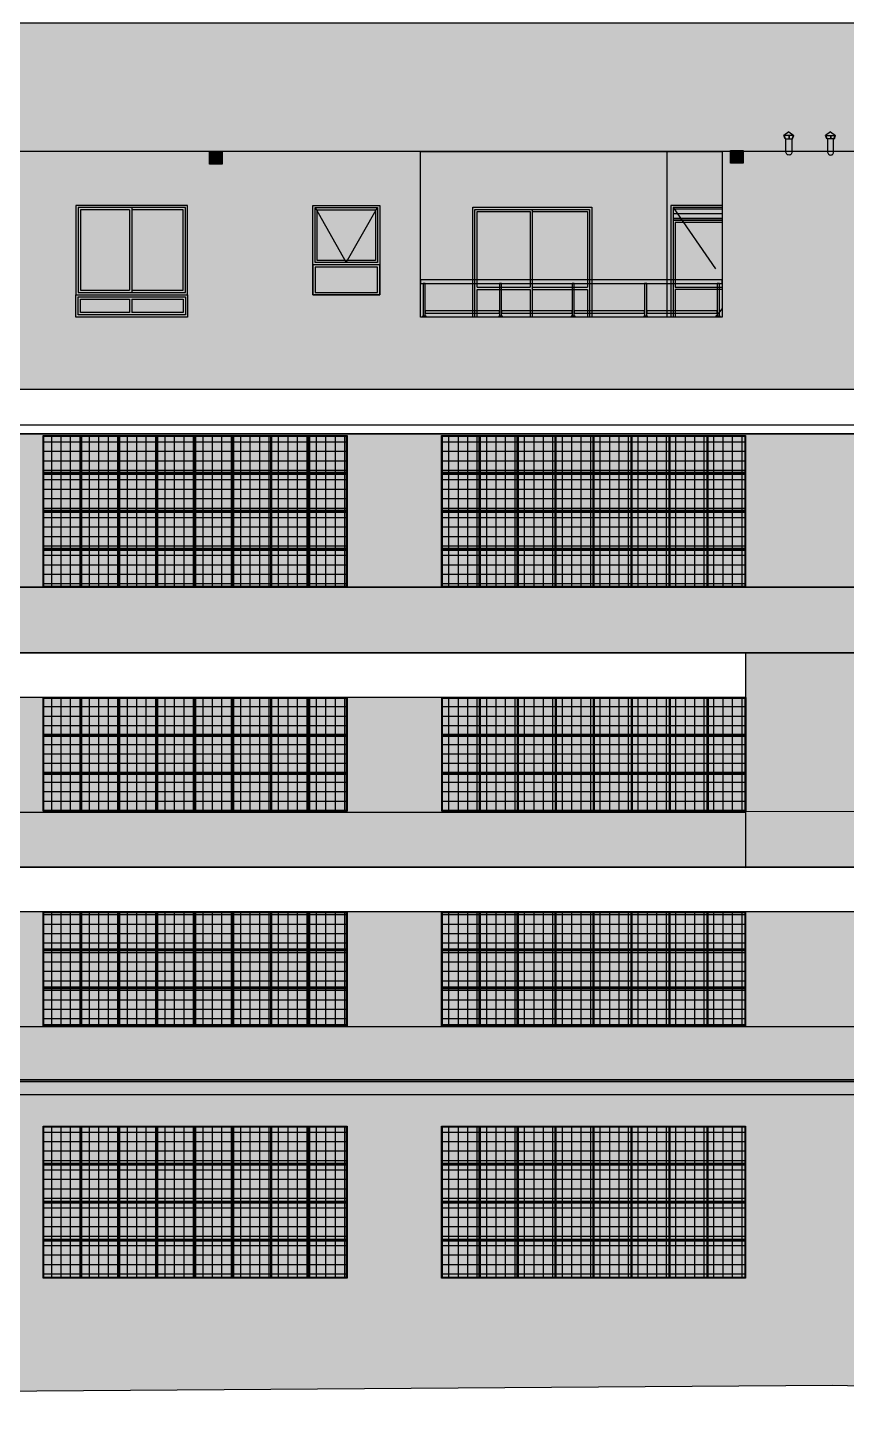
# Model space of a CAD drawing. Header units: metres. Extents: x -9138 to -7768, y 20 to 184.
# Drawn here: x -8753.16 to -8742.17, y 20.41 to 38.96 of the extents above; entities that cross this region are included whole.
import ezdxf
from ezdxf.xclip import XClip

# ---------------------------------------------------------------- set-up
doc = ezdxf.new("R2010")
doc.units = ezdxf.units.M
doc.header["$XCLIPFRAME"] = 0
doc.linetypes.add('CTE ELEV$0$DASHEDX2', pattern=[1.5, 1, -0.5])
for name, color, linetype in [('ARQ-DIM EMBASAM', 2, 'Continuous'), ('CTE ELEV$0$ARQ- FRISO', 7, 'Continuous'), ('CTE ELEV$0$ARQ-AUX', 7, 'Continuous'), ('CTE ELEV$0$ARQ-AUX1', 1, 'Continuous'), ('CTE ELEV$0$ARQ-AUX3', 3, 'Continuous'), ('CTE ELEV$0$ARQ-AUX4', 6, 'Continuous'), ('CTE ELEV$0$ARQ-CAX', 1, 'Continuous'), ('CTE ELEV$0$ARQ-PRJ', 7, 'CTE ELEV$0$DASHEDX2')]:
    doc.layers.add(name, color=color, linetype=linetype)
for name, color, linetype, true_color in [('CTE ELEV$0$ARQ-REVEST', 7, 'Continuous', 0xc79471), ('CTE ELEV$0$COR CINZA FECHADO', 7, 'Continuous', 0x56534e), ('CTE ELEV$0$COR PLATINA', 7, 'Continuous', 0xa1a6a3), ('CTE ELEV$0$COR-CAIX', 7, 'Continuous', 0x45494e)]:
    doc.layers.add(name, color=color, linetype=linetype, true_color=true_color)

# ---------------------------------------------------------------- blocks, each defined once
blk = doc.blocks.new('CTE ELEV$0$V J 150x120')
at = {"layer": 'CTE ELEV$0$COR-CAIX'}
h = blk.add_hatch(color=256, dxfattribs=at)
h.dxf.hatch_style = 1
h.paths.add_polyline_path([(1.499999999999773, 1.19999999496485), (0, 1.19999999496485), (0, 0), (1.499999999999773, 0)])
h = blk.add_hatch(color=254, dxfattribs=at)
h.dxf.hatch_style = 1
h.paths.add_polyline_path([(0.7200000000000273, 1.139999994964848), (0.05999999999994543, 1.139999994964848), (0.05999999999994543, 0.06000000000000227), (0.7200000000000273, 0.06000000000000227)])
h.paths.add_polyline_path([(0.75, 0.06000000000000233), (1.439999999999827, 0.06000000000000222), (1.439999999999827, 1.139999994964848), (0.75, 1.139999994964848)])
for points in [[(1.499999999999773, 1.19999999496485), (0, 1.19999999496485), (0, 0), (1.499999999999773, 0)], [(1.470000000000027, 1.169999994964849), (0.02999999999974534, 1.169999994964849), (0.02999999999974534, 0.03000000000000114), (1.470000000000027, 0.03000000000000114)]]:
    blk.add_lwpolyline(points, close=True)
for points in [[(0.7200000000000273, 1.139999994964848), (0.05999999999994543, 1.139999994964848), (0.05999999999994543, 0.06000000000000227), (0.7200000000000273, 0.06000000000000227)], [(0.7200000000000273, 1.139999994964848), (0.7200000000000273, 0.06000000000000227)], [(0.75, 1.169999994964849), (0.75, 0.03000000000000114)], [(0.75, 0.06000000000000227), (1.439999999999827, 0.06000000000000227), (1.439999999999827, 1.139999994964848), (0.75, 1.139999994964848)]]:
    blk.add_lwpolyline(points)
blk = doc.blocks.new('CTE ELEV$0$V J 90x120')
at = {"layer": 'CTE ELEV$0$COR-CAIX', "transparency": 33554687}
h = blk.add_hatch(color=256, dxfattribs=at)
h.dxf.hatch_style = 1
h.paths.add_polyline_path([(0, 1.2), (0.8999999999999986, 1.2), (0.8999999999999986, 0.4000000000000004), (0, 0.4000000000000004)])
h.paths.add_polyline_path([(0, 0), (0.8999999999999986, 0), (0.8999999999999986, 0.4000000000000004), (0, 0.4000000000000004)])
h = blk.add_hatch(color=254, dxfattribs=at)
h.dxf.hatch_style = 1
h.paths.add_polyline_path([(0.8399999999999963, 1.117142857142856), (0.8399999999999963, 1.140000000000001), (0.06000000000000233, 1.140000000000001), (0.06000000000000238, 1.117142857142855), (0.4329729729729722, 0.4600000000000009), (0.4670270270270263, 0.4600000000000009)])
h.paths.add_polyline_path([(0.06000000000000233, 1.117142857142856), (0.06000000000000233, 0.4600000000000009), (0.4329729729729722, 0.4600000000000009)], flags=17)
h.paths.add_polyline_path([(0.8399999999999963, 1.117142857142856), (0.4670270270270263, 0.4600000000000009), (0.8399999999999963, 0.460000000000001)], flags=17)
h.paths.add_polyline_path([(0.8699999999999974, 0.3700000000000002), (0.03000000000000119, 0.3700000000000001), (0.03000000000000108, 0.03000000000000025), (0.8699999999999974, 0.03000000000000025)])
for points in [[(0, 1.2), (0.8999999999999986, 1.2), (0.8999999999999986, 0), (0, 0)], [(0, 1.2), (0.8999999999999986, 1.2), (0.8999999999999986, 0.4000000000000004), (0, 0.4000000000000004)], [(0.03000000000000114, 1.170000000000001), (0.8699999999999974, 1.170000000000001), (0.8699999999999974, 0.4300000000000006), (0.03000000000000114, 0.4300000000000006)], [(0.06000000000000227, 1.140000000000001), (0.8399999999999963, 1.140000000000001), (0.8399999999999963, 0.4600000000000009), (0.06000000000000227, 0.4600000000000009)], [(0, 0), (0.8999999999999986, 0), (0.8999999999999986, 0.4000000000000004), (0, 0.4000000000000004)], [(0.03000000000000114, 0.03000000000000025), (0.8699999999999974, 0.03000000000000025), (0.8699999999999974, 0.3700000000000001), (0.03000000000000114, 0.3700000000000001)]]:
    blk.add_lwpolyline(points, close=True)
at = {"layer": 'CTE ELEV$0$ARQ-PRJ'}
blk.add_lwpolyline([(0.03000000000000114, 1.170000000000001), (0.4499999999999993, 0.4300000000000006), (0.8699999999999974, 1.170000000000001)], dxfattribs=at)
blk = doc.blocks.new('CTE ELEV$0$V P 160x220')
at = {"layer": 'CTE ELEV$0$COR-CAIX'}
h = blk.add_hatch(color=256, dxfattribs=at)
h.dxf.hatch_style = 1
h.paths.add_polyline_path([(0, 2.174999999999999), (1.600000000000001, 2.174999999999999), (1.600000000000001, 0), (0, 0)])
h = blk.add_hatch(color=254, dxfattribs=at)
h.dxf.hatch_style = 1
h.paths.add_polyline_path([(0.7699999999999996, 2.115000000000001), (0.06000000000000233, 2.115000000000001), (0.06000000000000233, 1.1), (0.7699999999999996, 1.1)])
h.paths.add_polyline_path([(1.539999999999999, 2.115000000000001), (0.8000000000000007, 2.115000000000001), (0.8000000000000007, 1.1), (1.539999999999999, 1.1)])
h.paths.add_polyline_path([(1.539999999999999, 1.07), (0.8000000000000007, 1.07), (0.8000000000000007, 0.05999999999999894), (1.539999999999999, 0.05999999999999894)])
h.paths.add_polyline_path([(0.7699999999999996, 1.07), (0.06000000000000227, 1.07), (0.06000000000000227, 0.05999999999999894), (0.7699999999999996, 0.05999999999999894)])
at = {"layer": 'CTE ELEV$0$ARQ-CAX'}
for p, q in [((0.06000000000000227, 1.1), (0.7699999999999996, 1.1)), ((0.06000000000000227, 1.07), (0.7699999999999996, 1.07)), ((0.8000000000000007, 1.1), (1.539999999999999, 1.1)), ((0.8000000000000007, 1.07), (1.539999999999999, 1.07))]:
    blk.add_line(p, q, dxfattribs=at)
for points in [[(0, 2.174999999999999), (1.600000000000001, 2.174999999999999), (1.600000000000001, 0), (0, 0)], [(0.03000000000000114, 2.145), (1.57, 2.145), (1.57, 0.02999999999999936), (0.03000000000000114, 0.02999999999999936)]]:
    blk.add_lwpolyline(points, close=True, dxfattribs=at)
for points in [[(0.06000000000000227, 1.1), (0.06000000000000227, 2.115000000000001), (0.7699999999999996, 2.115000000000001)], [(0.7699999999999996, 2.115000000000001), (0.7699999999999996, 1.1)], [(0.8000000000000007, 2.145), (0.8000000000000007, 0.02999999999999936)], [(0.8000000000000007, 2.115000000000001), (1.539999999999999, 2.115000000000001), (1.539999999999999, 1.1)], [(0.7699999999999996, 0.05999999999999872), (0.06000000000000227, 0.05999999999999872), (0.06000000000000227, 1.07)], [(0.7699999999999996, 1.07), (0.7699999999999996, 0.05999999999999872)], [(1.539999999999999, 1.07), (1.539999999999999, 0.05999999999999872), (0.8000000000000007, 0.05999999999999872)]]:
    blk.add_lwpolyline(points, dxfattribs=at)
blk = doc.blocks.new('CTE ELEV$0$V P 90x220')
h = blk.add_hatch()
h.set_pattern_fill('LINE', scale=0.02)
h.set_pattern_definition([(0, (0.7400407849635293, 2.169163100299187), (0, 0.0635), [])])
h.paths.add_polyline_path([(0.8400407862358129, 2.169556123607768), (0.02999848820763873, 2.169162347138325), (0.02999848566307151, 1.999949036142695), (0.8400407836912457, 2.000342954664694)])
h.paths.add_polyline_path([(0.8100407453911135, 0.1999555789822711), (0.05999299462339636, 0.1999482358424149), (0.05999307376919205, 0.02994369828709864), (0.8100408245369092, 0.02995089937439843)])
at = {"layer": 'CTE ELEV$0$COR-CAIX', "transparency": 33554687}
h = blk.add_hatch(color=256, dxfattribs=at)
h.dxf.hatch_style = 1
h.paths.add_polyline_path([(0.869999870483506, -5.273226992130731e-05), (0.8699998704832786, 2.19994789076183), (0, 2.199949215283748), (0, 0)])
h = blk.add_hatch(color=254, dxfattribs=at)
h.dxf.hatch_style = 1
h.paths.add_polyline_path([(0.810040784963784, 1.969950380256748), (0.1684656068035183, 1.969951513230986), (0.7708066272563243, 1.099947813230832), (0.8100407849640113, 1.099947735842511)])
h.paths.add_polyline_path([(0.1684656068035181, 1.969951513230986), (0.05999697641482271, 1.969951704778552), (0.05999697641482271, 1.099949215283749), (0.7708066272563243, 1.099947813230831)])
h.paths.add_polyline_path([(0.8100407849640113, 0.9629145636115134), (0.8100407849640113, 1.043279146789324), (0.7915769473025795, 1.069947772262602), (0.05993953487359249, 1.069949215403971), (0.05998606635262183, 0.2299508745778109), (0.2162829343609197, 0.2299509124613905)])
h.paths.add_polyline_path([(0.8100407849640113, 0.9629145636115133), (0.2162829343609192, 0.2299509124613901), (0.8100407849640113, 0.2299510563777272)], flags=17)
h.paths.add_polyline_path([(0.8100407849640113, 1.069947735843021), (0.7915769473025794, 1.069947772262602), (0.8100407849640113, 1.043279146789324)], flags=17)
for points in [[(0.869999870483506, -5.273226992130731e-05), (0.8699998704832786, 2.19994789076183), (0, 2.199949215283748), (0, 0)], [(0.8400407849635293, 2.169949539136251), (0.02999848820763873, 2.169949357336332), (0.02999848820763873, 1.99994935733632), (0.8400407849635293, 1.99994953913621)]]:
    blk.add_lwpolyline(points, close=True)
for points in [[(0.8400407849642114, -5.273226992130731e-05), (0.8400407849637567, 1.999948785975349), (0.02999848820763873, 1.99995011049721), (0.02999848820763873, -1.51183053276327e-06)], [(0.8100407849640113, 1.09994789088231), (0.810040784963784, 1.969950380256748), (0.05999697641482271, 1.969951704778552), (0.05999697641482271, 1.099949215283749)], [(0.05993953487359249, 1.069949215403971), (0.05999880462081819, -3.650254399190089e-06)], [(0.8100407849640113, 1.069947735843021), (0.05993953487359249, 1.069949215403971)], [(0.05999697641482271, 1.099949215283749), (0.8100407849640113, 1.099947735842511)], [(0.8100407849640113, -4.910019444537284e-05), (0.8100407849640113, 1.06994789088211)], [(0.8100407849640113, 0.2299510563777272), (0.05998535251274006, 0.2299508745776375)], [(0.05998718681644277, 0.199951817210744), (0.8100407849640113, 0.1999519990106631)], [(0.059996972974659, 0.02995194118949485), (0.8100407849640113, 0.02994632509731332)], [(0, -5.078471625097336e-05), (0.869999870483506, -5.273226992130731e-05)]]:
    blk.add_lwpolyline(points)
at = {"layer": 'CTE ELEV$0$ARQ-PRJ'}
blk.add_lwpolyline([(0.02999848820763873, 2.169949357336332), (0.840040784963984, 0.9999480268527137), (0.02996351943511399, -5.086099804429978e-05)], dxfattribs=at)
blk = doc.blocks.new('CTE ELEV$0$V BAND INF 150x40')
at = {"layer": 'CTE ELEV$0$COR-CAIX'}
h = blk.add_hatch(color=256, dxfattribs=at)
h.dxf.hatch_style = 1
h.paths.add_polyline_path([(0, 0), (1.499999999999773, 0), (1.499999999999773, -0.3000000000000004), (0, -0.3000000000000004)])
h = blk.add_hatch(color=254, dxfattribs=at)
h.dxf.hatch_style = 1
h.paths.add_polyline_path([(0.7200000000000273, -0.2399999999999999), (0.7200000000000273, -0.0600000000000005), (0.06000000000000227, -0.0600000000000005), (0.06000000000000227, -0.2399999999999999)])
h.paths.add_polyline_path([(0.75, -0.2399999999999999), (1.43999999999977, -0.2399999999999999), (1.43999999999977, -0.06000000000000051), (0.75, -0.06000000000000048)])
at = {"layer": 'CTE ELEV$0$ARQ-CAX'}
for points in [[(0, 0), (1.499999999999773, 0), (1.499999999999773, -0.3000000000000004), (0, -0.3000000000000004)], [(0.03000000000000114, -0.03000000000000025), (1.469999999999771, -0.03000000000000025), (1.469999999999771, -0.2700000000000001), (0.03000000000000114, -0.2700000000000001)]]:
    blk.add_lwpolyline(points, close=True, dxfattribs=at)
for points in [[(0.7200000000000273, -0.2399999999999999), (0.06000000000000227, -0.2399999999999999), (0.06000000000000227, -0.0600000000000005), (0.7200000000000273, -0.0600000000000005)], [(0.7200000000000273, -0.0600000000000005), (0.7200000000000273, -0.2399999999999999)], [(0.75, -0.0600000000000005), (1.43999999999977, -0.0600000000000005), (1.43999999999977, -0.2399999999999999), (0.75, -0.2399999999999999)], [(0.75, -0.0600000000000005), (0.75, -0.2399999999999999)]]:
    blk.add_lwpolyline(points, dxfattribs=at)
blk = doc.blocks.new('CTE ELEV$0$V GRD PUC')
at = {"transparency": 33554610}
h = blk.add_hatch(dxfattribs=at)
h.set_pattern_fill('ANGLE', color=256)
h.set_pattern_definition([(0, (0, 0), (0, 6.985), [5.08, -1.905]), (90, (0, 0), (-6.985, 4.277078946022131e-16), [5.08, -1.905])])
h.paths.add_polyline_path([(-0.05000694274531226, -0.2472583671389063), (-4.05000579235679, -0.247258119059083), (-4.050005785232452, -0.2972581190590802), (-0.05000694274531314, -0.2972581045278111)])
at = {"layer": 'CTE ELEV$0$COR-CAIX', "transparency": 33554607}
h = blk.add_hatch(color=256, dxfattribs=at)
h.dxf.hatch_style = 1
h.paths.add_polyline_path([(-6.942745312210619e-06, 0.4999997267498983), (-6.935620973758105e-06, 0.4499999926436331), (-4.050005785232452, 0.4499999779307231), (-4.05000579235679, 0.4999999779307203)])
h.paths.add_polyline_path([(-3.985005808371534, 0.07998857122176872), (-3.040007745983628, 0.07998856938263899), (-3.040007745983628, 0.04998856938263962), (-3.985005808371534, 0.04998857122176936)])
h.paths.add_polyline_path([(-3.010007735291112, 0.0799885712217705), (-2.06500744771704, 0.07998856570439727), (-2.06500744771704, 0.04998856570439791), (-3.010007735291112, 0.04998857122177114)])
h.paths.add_polyline_path([(-2.035007437024523, 0.07998856570443635), (-1.09000711384077, 0.07998857673912241), (-1.09000711384077, 0.04998857673912305), (-2.035007437024523, 0.04998856570443699)])
h.paths.add_polyline_path([(-1.060007120953094, 0.07998856202627103), (-0.06500693918915057, 0.07998856938271715), (-0.06500693918915057, 0.04998856938271778), (-1.060007120953094, 0.04998856202627167)])
h = blk.add_hatch(color=256, dxfattribs=at)
h.dxf.hatch_style = 1
h.paths.add_polyline_path([(-4.025005795912953, 0.009999999999999787), (-3.975005795912953, 0.009999999999999787), (-3.975005795912953, 0), (-4.025005795912953, 0)])
h.paths.add_polyline_path([(-4.015005792356791, 0.4499999852871497), (-3.985005799469115, 0.4499999852871497), (-3.985005799469114, 0.009999999999999787), (-4.01500579235679, 0.009999999999999787)])
h.paths.add_polyline_path([(-3.05000773173495, 0.009999994482665642), (-3.00000773173495, 0.009999994482665642), (-3.00000773173495, -5.517334145110908e-09), (-3.05000773173495, -5.517334145110908e-09)])
h.paths.add_polyline_path([(-3.040007728178789, 0.4499999797698155), (-3.010007735291112, 0.4499999797698155), (-3.010007735291112, 0.009999994482665642), (-3.040007728178789, 0.009999994482665642)])
h.paths.add_polyline_path([(-2.075007433468361, 0.009999988965331497), (-2.025007433468361, 0.009999988965331497), (-2.025007433468361, -1.103466829022182e-08), (-2.075007433468361, -1.103466829022182e-08)])
h.paths.add_polyline_path([(-2.0650074299122, 0.4499999742524814), (-2.035007437024523, 0.4499999742524814), (-2.035007437024523, 0.009999988965331497), (-2.0650074299122, 0.009999988965331497)])
h.paths.add_polyline_path([(-1.100007117396932, 0.009999992643573208), (-1.050007117396932, 0.009999992643573208), (-1.050007117396932, -7.356426579008257e-09), (-1.100007117396932, -7.356426579008257e-09)])
h.paths.add_polyline_path([(-1.09000711384077, 0.4499999779307231), (-1.060007120953094, 0.4499999779307231), (-1.060007120953094, 0.009999992643573208), (-1.09000711384077, 0.009999992643573208)])
h.paths.add_polyline_path([(-0.07500694274531283, 0.009999992643573208), (-0.02500694274531257, 0.009999992643573208), (-0.02500694274531257, -7.356426579008257e-09), (-0.07500694274531283, -7.356426579008257e-09)])
h.paths.add_polyline_path([(-0.06500693918915057, 0.4499999779307231), (-0.03500694630147572, 0.4499999779307231), (-0.03500694630147394, 0.009999992643573208), (-0.06500693918915057, 0.009999992643573208)])
h = blk.add_hatch(color=254, dxfattribs=at)
h.dxf.hatch_style = 1
h.paths.add_polyline_path([(-3.985005799469115, 0.4499999781668562), (-3.985005799469114, 0.0799885712217687), (-3.040007728178789, 0.07998856938263899), (-3.040007728178789, 0.4499999815998625)])
h.paths.add_polyline_path([(-3.010007735291112, 0.449999981708847), (-3.010007735291112, 0.0799885712217705), (-2.0650074299122, 0.07998856570439719), (-2.0650074299122, 0.4499999851418615)])
h.paths.add_polyline_path([(-1.09000711384077, 0.07998857673912238), (-1.090007113840771, 0.4499999886838605), (-2.035007437024523, 0.4499999852508461), (-2.035007437024523, 0.07998856570443635)])
h.paths.add_polyline_path([(-1.060007120953094, 0.449999988792845), (-1.060007120953094, 0.07998856202627105), (-0.06500693918915079, 0.07998856938271715), (-0.06500693918915079, 0.4499999924074999)])
for points in [[(-6.942745312210619e-06, 0.4999997267498983), (-6.935620973758105e-06, 0.4499999926436331), (-4.050005785232452, 0.4499999779307231), (-4.05000579235679, 0.4999999779307203)], [(-4.015005792356791, 0.4499999852871497), (-3.985005799469115, 0.4499999852871497), (-3.985005799469114, 0.009999999999999787), (-4.01500579235679, 0.009999999999999787)], [(-3.040007728178789, 0.4499999797698155), (-3.010007735291112, 0.4499999797698155), (-3.010007735291112, 0.009999994482665642), (-3.040007728178789, 0.009999994482665642)], [(-2.0650074299122, 0.4499999742524814), (-2.035007437024523, 0.4499999742524814), (-2.035007437024523, 0.009999988965331497), (-2.0650074299122, 0.009999988965331497)], [(-1.09000711384077, 0.4499999779307231), (-1.060007120953094, 0.4499999779307231), (-1.060007120953094, 0.009999992643573208), (-1.09000711384077, 0.009999992643573208)], [(-0.06500693918915057, 0.4499999779307231), (-0.03500694630147572, 0.4499999779307231), (-0.03500694630147394, 0.009999992643573208), (-0.06500693918915057, 0.009999992643573208)], [(-4.025005795912953, 0.009999999999999787), (-3.975005795912953, 0.009999999999999787), (-3.975005795912953, 0), (-4.025005795912953, 0)], [(-3.985005808371534, 0.07998857122176872), (-3.040007745983628, 0.07998856938263899), (-3.040007745983628, 0.04998856938263962), (-3.985005808371534, 0.04998857122176936)], [(-3.05000773173495, 0.009999994482665642), (-3.00000773173495, 0.009999994482665642), (-3.00000773173495, -5.517334145110908e-09), (-3.05000773173495, -5.517334145110908e-09)], [(-3.010007735291112, 0.0799885712217705), (-2.06500744771704, 0.07998856570439727), (-2.06500744771704, 0.04998856570439791), (-3.010007735291112, 0.04998857122177114)], [(-2.075007433468361, 0.009999988965331497), (-2.025007433468361, 0.009999988965331497), (-2.025007433468361, -1.103466829022182e-08), (-2.075007433468361, -1.103466829022182e-08)], [(-2.035007437024523, 0.07998856570443635), (-1.09000711384077, 0.07998857673912241), (-1.09000711384077, 0.04998857673912305), (-2.035007437024523, 0.04998856570443699)], [(-1.100007117396932, 0.009999992643573208), (-1.050007117396932, 0.009999992643573208), (-1.050007117396932, -7.356426579008257e-09), (-1.100007117396932, -7.356426579008257e-09)], [(-1.060007120953094, 0.07998856202627103), (-0.06500693918915057, 0.07998856938271715), (-0.06500693918915057, 0.04998856938271778), (-1.060007120953094, 0.04998856202627167)], [(-0.07500694274531283, 0.009999992643573208), (-0.02500694274531257, 0.009999992643573208), (-0.02500694274531257, -7.356426579008257e-09), (-0.07500694274531283, -7.356426579008257e-09)]]:
    blk.add_lwpolyline(points, close=True)
blk = doc.blocks.new('CTE ELEV$0$vp vento kit')
at = {"layer": 'CTE ELEV$0$ARQ-CAX', "transparency": 33554687}
h = blk.add_hatch(dxfattribs=at)
h.set_pattern_fill('LINE', scale=0.01)
h.set_pattern_definition([(0, (8794.04868885521, -68.7271093550549), (0, 0.03175), [])])
h.paths.add_polyline_path([(-0.1599999999998545, 0.1599999999999966), (-0.01000000000021828, 0.1599999999999966), (-0.01000000000021828, 0.01000000000000512), (-0.1599999999998545, 0.01000000000000512)])
at = {"layer": 'CTE ELEV$0$COR-CAIX', "transparency": 33554687}
h = blk.add_hatch(color=256, dxfattribs=at)
h.dxf.hatch_style = 1
h.paths.add_polyline_path([(-0.1700000000000728, 0.1700000000000017), (0, 0.1700000000000017), (0, 0), (-0.1700000000000728, 0)])
at = {"layer": 'CTE ELEV$0$ARQ-CAX'}
for points in [[(-0.1700000000000728, 0.1700000000000017), (0, 0.1700000000000017), (0, 0), (-0.1700000000000728, 0)], [(-0.1599999999998545, 0.1599999999999966), (-0.01000000000021828, 0.1599999999999966), (-0.01000000000021828, 0.01000000000000512), (-0.1599999999998545, 0.01000000000000512)]]:
    blk.add_lwpolyline(points, close=True, dxfattribs=at)
blk = doc.blocks.new('CTE ELEV$0$V FR CHAPEU CHINES')
at = {"layer": 'CTE ELEV$0$ARQ-AUX'}
h = blk.add_hatch(color=8, dxfattribs=at)
h.dxf.hatch_style = 1
h.paths.add_polyline_path([(-0.009999999999990902, 0.2615019417494653), (-0.07699999999999818, 0.2115019417495107), (0.05700000000001637, 0.2115019417495107)])
h.paths.add_polyline_path([(0.03000000000001136, 0.1674075048937669), (-0.05000000000001138, 0.1674075048937669), (-0.05000000000001138, -0.01000000050763281, 1), (0.03000000000001136, -0.009999999697330952)])
h.paths.add_polyline_path([(-0.007499999999993179, 0.2115019417495107), (-0.01249999999998863, 0.2115019417495107), (-0.01249999999998863, 0.1674075048937669), (-0.007499999999993179, 0.1674075048937669)])
h.paths.add_polyline_path([(-0.07164127316178792, 0.2115019417495107), (-0.07699999999999818, 0.2115019417495107), (-0.0600000000000023, 0.1674075048937669), (-0.05464127316179203, 0.1674075048937669)])
h.paths.add_polyline_path([(0.05700000000001637, 0.2115019417495107), (0.05164127316180611, 0.2115019417495107), (0.03464127316181022, 0.1674075048937669), (0.04000000000002048, 0.1674075048937669)])
at = {"layer": 'CTE ELEV$0$ARQ-CAX'}
for p, q in [((0.04000000000002048, 0.1674075048937669), (-0.06000000000000229, 0.1674075048937669)), ((-0.05000000000001138, 0.1674075048937669), (-0.05000000000001137, -0.0100000016205469)), ((0.03000000000001137, -0.0100000016205469), (0.03000000000001136, 0.1674075048937669))]:
    blk.add_line(p, q, dxfattribs=at)
for points in [[(-0.009999999999990905, 0.2615019417494653), (-0.07699999999999818, 0.2115019417495107)], [(-0.06000000000000227, 0.1674075048937669), (-0.07699999999999818, 0.2115019417495107)], [(-0.05464127316179201, 0.1674075048937669), (-0.07164127316178792, 0.2115019417495107)], [(-0.009999999999990905, 0.2615019417494653), (0.05700000000001637, 0.2115019417495107)], [(0.0346412731618102, 0.1674075048937669), (0.05164127316180611, 0.2115019417495107)], [(0.04000000000002046, 0.1674075048937669), (0.05700000000001637, 0.2115019417495107)]]:
    blk.add_lwpolyline(points, dxfattribs=at)
at = {"layer": 'CTE ELEV$0$ARQ-CAX', "elevation": -0.0066782737750034}
for points in [[(-0.07699999999999818, 0.2115019417495107), (0.05700000000001637, 0.2115019417495107)], [(-0.01249999999998863, 0.2115019417495107), (-0.01249999999998863, 0.1674075048937669)], [(-0.007499999999993179, 0.2115019417495107), (-0.007499999999993179, 0.1674075048937669)]]:
    blk.add_lwpolyline(points, dxfattribs=at)
at = {"layer": 'CTE ELEV$0$ARQ-CAX'}
blk.add_arc((-0.009999999999999998, -0.01000000050763281), 0.04000000000001138, 179.999998405868, 2.321343878276061e-06, dxfattribs=at)
blk = doc.blocks.new('CTE ELEV$0$ELEV 1 PUC')
at = {"layer": 'CTE ELEV$0$COR CINZA FECHADO', "transparency": 33554687}
h = blk.add_hatch(color=256, dxfattribs=at)
h.dxf.hatch_style = 1
h.paths.add_polyline_path([(0, 4.68), (58.14994658083924, 4.68), (58.14994658083924, 2.955000248867108), (0, 2.955000248867108)])
at = {"layer": 'CTE ELEV$0$COR PLATINA', "transparency": 33554687}
h = blk.add_hatch(color=256, dxfattribs=at)
h.dxf.hatch_style = 1
h.paths.add_polyline_path([(0, -0.2400858969618085), (58.14994658083924, -0.2400858969495943), (58.14994658083924, 2.955000248867108), (0, 2.955000248854894)])
at = {"layer": 'CTE ELEV$0$ARQ-AUX1'}
blk.add_line((45.07749226743726, 2.955000248867108, 8.576609489731444e-06), (45.07749226743726, 0.7300002488671211, 8.576609489731444e-06), dxfattribs=at)
at = {"layer": 'CTE ELEV$0$ARQ-AUX3', "elevation": 4.319321032670557e-06}
blk.add_lwpolyline([(41.77123980830584, 2.955000248867108), (45.82123865079297, 2.955000248867108), (45.82123865079297, 0.7300002488671211), (41.77123980830584, 0.7300002488671211)], close=True, dxfattribs=at)
at = {"layer": 'CTE ELEV$0$COR CINZA FECHADO'}
blk.add_lwpolyline([(0, 4.68), (58.14994658083924, 4.68), (58.14994658083924, 2.955000248867108), (0, 2.955000248867108)], close=True, dxfattribs=at)
at = {"layer": 'CTE ELEV$0$COR PLATINA', "elevation": 3.688385969673145e-05}
blk.add_lwpolyline([(0, -0.2400858969618085), (58.14994658083924, -0.2400858969495943), (58.14994658083924, 2.955000248867108), (0, 2.955000248854894)], close=True, dxfattribs=at)
at = {"layer": 'CTE ELEV$0$ARQ-AUX1', "xscale": -1}
blk.add_blockref('CTE ELEV$0$V FR CHAPEU CHINES', (46.70878541728365, 2.955000249374736, 4.257288457060169e-06), dxfattribs=at)
at = {"layer": 'CTE ELEV$0$ARQ-AUX1'}
blk.add_blockref('CTE ELEV$0$V FR CHAPEU CHINES', (47.28878541728363, 2.955000249374736, 4.257288457060169e-06), dxfattribs=at)
at = {"layer": 'CTE ELEV$0$ARQ-AUX3', "xscale": -1}
blk.add_blockref('CTE ELEV$0$V GRD PUC', (41.77123286556052, 0.7311888343531692, 4.319321032670557e-06), dxfattribs=at)
at = {"layer": 'CTE ELEV$0$ARQ-CAX'}
for name, p in [('CTE ELEV$0$vp vento kit', (46.10378541728369, 2.795000248867112, -4.257288457060169e-06)), ('CTE ELEV$0$V J 150x120', (37.14445107908796, 1.03000020001874)), ('CTE ELEV$0$V J 90x120', (40.32530078387754, 1.030000183313234, 4.319321033073013e-06)), ('CTE ELEV$0$V BAND INF 150x40', (37.14445107908796, 1.03000020001874))]:
    blk.add_blockref(name, p, dxfattribs=at)
ref = blk.add_blockref('CTE ELEV$0$V P 90x220', (45.13249154293771, 0.03005097208874474, 8.576609489730726e-06), dxfattribs=at)
XClip(ref).set_block_clipping_path([(0, 0.6999492691672788), (0.68874710785526, 2.1999492152837465)])
ref = blk.add_blockref('CTE ELEV$0$V P 160x220', (42.47290948655427, 0.03000019498358597, -3.655048664047948e-06), dxfattribs=at)
XClip(ref).set_block_clipping_path([(0, 0.7000000538835298), (1.6147740308566387, 2.200000000000001)])
blk = doc.blocks.new('CTE ELEV$0$V NEOREX 18')
at = {"layer": 'CTE ELEV$0$ARQ-AUX'}
h = blk.add_hatch(dxfattribs=at)
h.set_pattern_fill('NET', color=256, scale=0.04)
h.set_pattern_definition([(0, (0.2549999999999955, 0.5), (0, 0.127), []), (90, (0.2549999999999955, 0.5), (-0.127, 7.776507174585693e-18), [])])
h.paths.add_polyline_path([(0.009999999999990905, 0.5), (0.009999999999990905, 0.01000000000000156), (0.5, 0.01000000000000156), (0.5, 0.5)])
at = {"layer": 'CTE ELEV$0$COR-CAIX'}
h = blk.add_hatch(color=256, dxfattribs=at)
h.dxf.hatch_style = 1
h.paths.add_polyline_path([(0, 0.5100000000000016), (0.5099999999999909, 0.5100000000000016), (0.5099999999999909, 0), (0, 0)])
at = {"layer": 'CTE ELEV$0$ARQ-AUX'}
for points in [[(0, 0.5100000000000016), (0.5099999999999909, 0.5100000000000016), (0.5099999999999909, 0), (0, 0)], [(0.009999999999990905, 0.5), (0.5, 0.5), (0.5, 0.01000000000000156), (0.009999999999990905, 0.01000000000000156)]]:
    blk.add_lwpolyline(points, close=True, dxfattribs=at)
blk = doc.blocks.new('CTE ELEV$0$elev 1 1andar')
at = {"layer": 'CTE ELEV$0$COR PLATINA', "transparency": 33554687}
h = blk.add_hatch(color=256, dxfattribs=at)
h.dxf.hatch_style = 1
h.paths.add_polyline_path([(19.35950830192814, 3.424999999999926), (129.1936998931924, 3.424999999999926), (129.1936998931924, 3.625), (19.35950830192814, 3.625)])
h = blk.add_hatch(color=256, dxfattribs=at)
h.dxf.hatch_style = 1
h.paths.add_polyline_path([(94.42401977426744, -0.6250974097332325), (115.1531755947635, -0.4799999999999613), (125.9989842089217, -0.7191325989075708), (125.9989842089217, 3.424999999999926), (94.42401977426744, 3.424999999999926)])
at = {"layer": 'CTE ELEV$0$ARQ-AUX3'}
blk.add_lwpolyline([(-14.96515252692006, -0.04999999999997229), (58.13560793154284, -0.5299999999999621), (65.08064360636854, -0.5399999999999494), (70.71896641919193, -0.6199999999999335), (83.72315703762797, -0.6999999999999318), (115.1531755947635, -0.4799999999999613), (129.2131602465779, -0.7900000000000027), (137.3015435350171, -0.3500000000000014)], dxfattribs=at)
at = {"layer": 'CTE ELEV$0$ARQ-AUX4'}
blk.add_lwpolyline([(19.35950830192814, 3.424999999999926), (129.1936998931924, 3.424999999999926), (129.1936998931924, 3.625), (19.35950830192814, 3.625)], close=True, dxfattribs=at)
at = {"layer": 'Defpoints'}
blk.add_lwpolyline([(0, 3.600000000000001), (134.2720423186584, 3.600000000000001)], dxfattribs=at)
at = {"layer": 'CTE ELEV$0$ARQ-AUX1'}
for p in [(104.5543017509826, 2.489999967444962), (105.0643017509828, 2.489999967444962), (105.5743017509831, 2.489999967444962), (106.0843017509833, 2.489999967444962), (106.5943017509835, 2.489999967444962), (107.1043017509837, 2.489999967444962), (107.6143017509821, 2.489999967444962), (108.1243017509823, 2.489999967444962), (109.904301750983, 2.489999967444962), (110.4143017509832, 2.489999967444962), (110.9243017509834, 2.489999967444962), (111.4343017509836, 2.489999967444962), (111.9443017509839, 2.489999967444962), (112.4543017509841, 2.489999967444962), (112.9643017509825, 2.489999967444962), (113.4743017509827, 2.489999967444962), (104.5543017509826, 1.979999967444957), (105.0643017509828, 1.979999967444957), (105.5743017509831, 1.979999967444957), (106.0843017509833, 1.979999967444957), (106.5943017509835, 1.979999967444957), (107.1043017509837, 1.979999967444957), (107.6143017509821, 1.979999967444957), (108.1243017509823, 1.979999967444957), (109.904301750983, 1.979999967444957), (110.4143017509832, 1.979999967444957), (110.9243017509834, 1.979999967444957), (111.4343017509836, 1.979999967444957), (111.9443017509839, 1.979999967444957), (112.4543017509841, 1.979999967444957), (112.9643017509825, 1.979999967444957), (113.4743017509827, 1.979999967444957), (104.5543017509826, 1.469999967444956), (105.0643017509828, 1.469999967444956), (105.5743017509831, 1.469999967444956), (106.0843017509833, 1.469999967444956), (106.5943017509835, 1.469999967444956), (107.1043017509837, 1.469999967444956), (107.6143017509821, 1.469999967444956), (108.1243017509823, 1.469999967444956), (109.904301750983, 1.469999967444956), (110.4143017509832, 1.469999967444956), (110.9243017509834, 1.469999967444956), (111.4343017509836, 1.469999967444956), (111.9443017509839, 1.469999967444956), (112.4543017509841, 1.469999967444956), (112.9643017509825, 1.469999967444956), (113.4743017509827, 1.469999967444956), (104.5543017509826, 0.9599999674449542), (105.0643017509828, 0.9599999674449542), (105.5743017509831, 0.9599999674449542), (106.0843017509833, 0.9599999674449542), (106.5943017509835, 0.9599999674449542), (107.1043017509837, 0.9599999674449542), (107.6143017509821, 0.9599999674449542), (108.1243017509823, 0.9599999674449542), (109.904301750983, 0.9599999674449542), (110.4143017509832, 0.9599999674449542), (110.9243017509834, 0.9599999674449542), (111.4343017509836, 0.9599999674449542), (111.9443017509839, 0.9599999674449542), (112.4543017509841, 0.9599999674449542), (112.9643017509825, 0.9599999674449542), (113.4743017509827, 0.9599999674449542)]:
    blk.add_blockref('CTE ELEV$0$V NEOREX 18', p, dxfattribs=at)
blk = doc.blocks.new('CTE ELEV$0$elev 1 2andar')
at = {"layer": 'CTE ELEV$0$ARQ-REVEST', "transparency": 33554687}
h = blk.add_hatch(dxfattribs=at)
h.set_pattern_fill('AR-B816', scale=0.001)
h.set_pattern_definition([(0, (8723.23478612461, -24.79999995116751), (0, 0.2032), []), (90, (8723.23478612461, -24.79999995116751), (-0.2032, 0.2032), [0.2032, -0.2032])])
h.paths.add_polyline_path([(-54.64802254439201, 0.7400000047095681), (-1.818989403545856e-12, 0.7400000325550167), (-1.818989403545856e-12, 0.02500004883253126), (-54.64802254439201, 0.02500002098708265)])
at = {"layer": 'CTE ELEV$0$COR PLATINA', "transparency": 33554687}
h = blk.add_hatch(color=256, dxfattribs=at)
h.dxf.hatch_style = 1
h.paths.add_polyline_path([(-1.818989403545856e-12, 2.880000000000006), (-14.83774056767652, 2.880000000000006), (-14.83774056767652, 2.280085078992446), (-127.3886640844175, 2.28008507899245), (-127.3886640844175, 0.7400000325550167), (-1.818989403545856e-12, 0.7400000325550167)])
at = {"layer": 'CTE ELEV$0$ARQ- FRISO', "elevation": 5.945466472782951e-07}
blk.add_lwpolyline([(-88.95117221767578, 2.880000000000006), (-14.83774056767652, 2.880000000000006), (-14.83774056767652, 2.280085078992446), (-88.95117221767578, 2.280085078992446)], close=True, dxfattribs=at)
at = {"layer": 'CTE ELEV$0$ARQ-REVEST', "elevation": 5.945466472782951e-07}
blk.add_lwpolyline([(-54.64802254439201, 0.7400000047095681), (-1.818989403545856e-12, 0.7400000325550167), (-1.818989403545856e-12, 0.02500004883253126), (-54.64802254439201, 0.02500002098708265)], close=True, dxfattribs=at)
at = {"layer": 'CTE ELEV$0$COR PLATINA', "elevation": 5.945466472782951e-07}
blk.add_lwpolyline([(-1.818989403545856e-12, 2.880000000000006), (-14.83774056767652, 2.880000000000006), (-14.83774056767652, 2.280085078992446), (-127.3886640844175, 2.28008507899245), (-127.3886640844175, 0.7400000325550167), (-1.818989403545856e-12, 0.7400000325550167)], close=True, dxfattribs=at)
at = {"layer": 'Defpoints'}
for points in [[(-127.3886640844175, 2.880000000000003), (0, 2.880000000000006)], [(0, 0), (-127.3886640844175, 0)]]:
    blk.add_lwpolyline(points, dxfattribs=at)
at = {"layer": 'CTE ELEV$0$ARQ-AUX1'}
for p in [(-29.71774056767572, 1.770085078992444, -8.63671264700074e-06), (-29.20774056767732, 1.770085078992444, -8.63671264700074e-06), (-28.6977405676771, 1.770085078992444, -8.63671264700074e-06), (-28.18774056767688, 1.770085078992444, -8.63671264700074e-06), (-27.67774056767666, 1.770085078992444, -8.63671264700074e-06), (-27.16774056767645, 1.770085078992444, -8.63671264700074e-06), (-26.65774056767623, 1.770085078992444, -8.63671264700074e-06), (-26.14774056767601, 1.770085078992444, -8.63671264700074e-06), (-24.36774056767536, 1.770085078992444, -8.63671264700074e-06), (-23.85774056767696, 1.770085078992444, -8.63671264700074e-06), (-23.34774056767674, 1.770085078992444, -8.63671264700074e-06), (-22.83774056767652, 1.770085078992444, -8.63671264700074e-06), (-22.3277405676763, 1.770085078992444, -8.63671264700074e-06), (-21.81774056767608, 1.770085078992444, -8.63671264700074e-06), (-21.30774056767586, 1.770085078992444, -8.63671264700074e-06), (-20.79774056767565, 1.770085078992444, -8.63671264700074e-06), (-29.71774056767572, 1.260085078992439, -8.63671264700074e-06), (-29.20774056767732, 1.260085078992439, -8.63671264700074e-06), (-28.6977405676771, 1.260085078992439, -8.63671264700074e-06), (-28.18774056767688, 1.260085078992439, -8.63671264700074e-06), (-27.67774056767666, 1.260085078992439, -8.63671264700074e-06), (-27.16774056767645, 1.260085078992439, -8.63671264700074e-06), (-26.65774056767623, 1.260085078992439, -8.63671264700074e-06), (-26.14774056767601, 1.260085078992439, -8.63671264700074e-06), (-24.36774056767536, 1.260085078992439, -8.63671264700074e-06), (-23.85774056767696, 1.260085078992439, -8.63671264700074e-06), (-23.34774056767674, 1.260085078992439, -8.63671264700074e-06), (-22.83774056767652, 1.260085078992439, -8.63671264700074e-06), (-22.3277405676763, 1.260085078992439, -8.63671264700074e-06), (-21.81774056767608, 1.260085078992439, -8.63671264700074e-06), (-21.30774056767586, 1.260085078992439, -8.63671264700074e-06), (-20.79774056767565, 1.260085078992439, -8.63671264700074e-06), (-29.71774056767572, 0.7500850789924378, -8.63671264700074e-06), (-29.20774056767732, 0.7500850789924378, -8.63671264700074e-06), (-28.6977405676771, 0.7500850789924378, -8.63671264700074e-06), (-28.18774056767688, 0.7500850789924378, -8.63671264700074e-06), (-27.67774056767666, 0.7500850789924378, -8.63671264700074e-06), (-27.16774056767645, 0.7500850789924378, -8.63671264700074e-06), (-26.65774056767623, 0.7500850789924378, -8.63671264700074e-06), (-26.14774056767601, 0.7500850789924378, -8.63671264700074e-06), (-24.36774056767536, 0.7500850789924378, -8.63671264700074e-06), (-23.85774056767696, 0.7500850789924378, -8.63671264700074e-06), (-23.34774056767674, 0.7500850789924378, -8.63671264700074e-06), (-22.83774056767652, 0.7500850789924378, -8.63671264700074e-06), (-22.3277405676763, 0.7500850789924378, -8.63671264700074e-06), (-21.81774056767608, 0.7500850789924378, -8.63671264700074e-06), (-21.30774056767586, 0.7500850789924378, -8.63671264700074e-06), (-20.79774056767565, 0.7500850789924378, -8.63671264700074e-06)]:
    blk.add_blockref('CTE ELEV$0$V NEOREX 18', p, dxfattribs=at)
blk = doc.blocks.new('CTE ELEV$0$elev 1 3andar')
at = {"layer": 'CTE ELEV$0$ARQ-REVEST', "transparency": 33554687}
h = blk.add_hatch(dxfattribs=at)
h.set_pattern_fill('AR-B816', scale=0.001)
h.set_pattern_definition([(0, (8850.623449897059, -27.67999995116752), (0, 0.2032), []), (90, (8850.623449897059, -27.67999995116752), (-0.2032, 0.2032), [0.2032, -0.2032])])
h.paths.add_polyline_path([(38.43644661497638, 0.747500016277499), (107.1009232047727, 0.74000001627752), (107.1009232047727, -0.004999908144434073), (38.43644661497638, 0.002500091855544895)])
at = {"layer": 'CTE ELEV$0$COR PLATINA', "transparency": 33554687}
h = blk.add_hatch(color=256, dxfattribs=at)
h.dxf.hatch_style = 1
h.paths.add_polyline_path([(127.3886640844175, 2.880000000000006), (107.1009232047727, 2.88000004883256), (107.1009232047727, 2.280084465040485), (10.88339509020261, 2.280085127824993), (10.88339509020261, 0.7400000162775093), (107.1009232047727, 0.737500062205303), (107.1009232047727, -0.002499954072217037), (119.1156056627115, 9.185555072122042e-08), (119.1156056627115, 0.7400000162775164), (127.3886637724463, 0.7400000162775164)])
at = {"layer": 'CTE ELEV$0$ARQ- FRISO', "elevation": 5.945466472782951e-07}
blk.add_lwpolyline([(67.29064122805539, 2.880000048832553), (107.1009232047727, 2.88000004883256), (107.1009232047727, 2.280085127825), (67.29064122805539, 2.280085127824993)], close=True, dxfattribs=at)
at = {"layer": 'CTE ELEV$0$ARQ-REVEST', "elevation": 5.945466472782951e-07}
blk.add_lwpolyline([(38.43644661497638, 0.747500016277499), (107.1009232047727, 0.74000001627752), (107.1009232047727, -0.004999908144434073), (38.43644661497638, 0.002500091855544895)], close=True, dxfattribs=at)
at = {"layer": 'CTE ELEV$0$COR PLATINA', "elevation": 5.945466472782951e-07}
blk.add_lwpolyline([(127.3886640844175, 2.880000000000006), (107.1009232047727, 2.88000004883256), (107.1009232047727, 2.280084465040485), (10.88339509020261, 2.280085127824993), (10.88339509020261, 0.7400000162775093), (107.1009232047727, 0.737500062205303), (107.1009232047727, -0.002499954072217037), (119.1156056627115, 9.185555072122042e-08), (119.1156056627115, 0.7400000162775164), (127.3886637724463, 0.7400000162775164)], close=True, dxfattribs=at)
at = {"layer": 'Defpoints'}
for points in [[(0, 2.880000000000003), (127.3886640844175, 2.880000000000006)], [(127.3886640844175, 0), (0, 0)]]:
    blk.add_lwpolyline(points, dxfattribs=at)
at = {"layer": 'CTE ELEV$0$ARQ-AUX1'}
for p in [(97.67092320477241, 1.770085127824991, 5.945466472782951e-07), (98.1809232047708, 1.770085127824991, 5.945466472782951e-07), (98.69092320477102, 1.770085127824991, 5.945466472782951e-07), (99.20092320477124, 1.770085127824991, 5.945466472782951e-07), (99.71092320477146, 1.770085127824991, 5.945466472782951e-07), (100.2209232047717, 1.770085127824991, 5.945466472782951e-07), (100.7309232047719, 1.770085127824991, 5.945466472782951e-07), (101.2409232047721, 1.770085127824991, 5.945466472782951e-07), (103.0239237859605, 1.770085127824991, 5.945466472782951e-07), (103.5339237859589, 1.770085127824991, 5.945466472782951e-07), (104.0439237859591, 1.770085127824991, 5.945466472782951e-07), (104.5539237859593, 1.770085127824991, 5.945466472782951e-07), (105.0639237859596, 1.770085127824991, 5.945466472782951e-07), (105.5739237859598, 1.770085127824991, 5.945466472782951e-07), (106.08392378596, 1.770085127824991, 5.945466472782951e-07), (106.5939237859602, 1.770085127824991, 5.945466472782951e-07), (97.67092320477241, 1.260085127824986, 5.945466472782951e-07), (98.1809232047708, 1.260085127824986, 5.945466472782951e-07), (98.69092320477102, 1.260085127824986, 5.945466472782951e-07), (99.20092320477124, 1.260085127824986, 5.945466472782951e-07), (99.71092320477146, 1.260085127824986, 5.945466472782951e-07), (100.2209232047717, 1.260085127824986, 5.945466472782951e-07), (100.7309232047719, 1.260085127824986, 5.945466472782951e-07), (101.2409232047721, 1.260085127824986, 5.945466472782951e-07), (103.0239237859605, 1.260085127824986, 5.945466472782951e-07), (103.5339237859589, 1.260085127824986, 5.945466472782951e-07), (104.0439237859591, 1.260085127824986, 5.945466472782951e-07), (104.5539237859593, 1.260085127824986, 5.945466472782951e-07), (105.0639237859596, 1.260085127824986, 5.945466472782951e-07), (105.5739237859598, 1.260085127824986, 5.945466472782951e-07), (106.08392378596, 1.260085127824986, 5.945466472782951e-07), (106.5939237859602, 1.260085127824986, 5.945466472782951e-07), (97.67092320477241, 0.7500851278249847, 5.945466472782951e-07), (98.1809232047708, 0.7500851278249847, 5.945466472782951e-07), (98.69092320477102, 0.7500851278249847, 5.945466472782951e-07), (99.20092320477124, 0.7500851278249847, 5.945466472782951e-07), (99.71092320477146, 0.7500851278249847, 5.945466472782951e-07), (100.2209232047717, 0.7500851278249847, 5.945466472782951e-07), (100.7309232047719, 0.7500851278249847, 5.945466472782951e-07), (101.2409232047721, 0.7500851278249847, 5.945466472782951e-07), (103.0239237859605, 0.7500851278249847, 5.945466472782951e-07), (103.5339237859589, 0.7500851278249847, 5.945466472782951e-07), (104.0439237859591, 0.7500851278249847, 5.945466472782951e-07), (104.5539237859593, 0.7500851278249847, 5.945466472782951e-07), (105.0639237859596, 0.7500851278249847, 5.945466472782951e-07), (105.5739237859598, 0.7500851278249847, 5.945466472782951e-07), (106.08392378596, 0.7500851278249847, 5.945466472782951e-07), (106.5939237859602, 0.7500851278249847, 5.945466472782951e-07)]:
    blk.add_blockref('CTE ELEV$0$V NEOREX 18', p, dxfattribs=at)
blk = doc.blocks.new('CTE ELEV$0$elev 1 4andar')
at = {"layer": 'CTE ELEV$0$ARQ-REVEST', "transparency": 33554687}
h = blk.add_hatch(dxfattribs=at)
h.set_pattern_fill('AR-B816', scale=0.001)
h.set_pattern_definition([(0, (8851.421260709474, -30.02000424748403), (0, 0.2032), []), (90, (8851.421260709474, -30.02000424748403), (-0.2032, 0.2032), [0.2032, -0.2032])])
h.paths.add_polyline_path([(68.02854539559485, 1.419997756146799), (122.6378489866074, 1.419997756146799), (122.6378489866074, 0.5399957525160666), (68.02854539559485, 0.5399957525160666)])
at = {"layer": 'CTE ELEV$0$COR PLATINA', "transparency": 33554687}
h = blk.add_hatch(color=256, dxfattribs=at)
h.dxf.hatch_style = 1
h.paths.add_polyline_path([(11.68120590261606, 3.479998799805344), (119.9134164751267, 3.479998799805344), (119.9134164751267, 1.419997756146774), (11.68120590261606, 1.419997756146774)])
at = {"layer": 'CTE ELEV$0$ARQ- FRISO'}
for points, elevation in [([(49.36498367513013, 4.079913720812932), (119.9134164751267, 4.079913720812932), (119.9134164751267, 3.479998799805372), (49.36498367513013, 3.479998799805372)], -8.282031623174646e-06), ([(68.02854539559485, 1.419997756146799), (122.6378489866074, 1.419997756146799), (122.6378489866074, 0.5399957525160666), (68.02854539559485, 0.5399957525160666)], 8.63671264700074e-06)]:
    blk.add_lwpolyline(points, close=True, dxfattribs=dict(at, elevation=elevation))
at = {"layer": 'CTE ELEV$0$COR PLATINA', "elevation": -8.282031623578369e-06}
blk.add_lwpolyline([(11.68120590261606, 3.479998799805344), (119.9134164751267, 3.479998799805344), (119.9134164751267, 1.419997756146774), (11.68120590261606, 1.419997756146774)], close=True, dxfattribs=at)
at = {"layer": 'Defpoints', "elevation": -4.318356323699857e-06}
blk.add_lwpolyline([(-0.01000000000021828, 3.600000000000001), (128.1894411372523, 3.600000000000001)], dxfattribs=at)
at = {"layer": 'Defpoints'}
blk.add_lwpolyline([(128.1994411372525, 0.5399957036834984), (0, 0.5399957036834984)], dxfattribs=at)
at = {"layer": 'CTE ELEV$0$ARQ-AUX1'}
for p in [(98.46873401718767, 2.949997756146807), (98.97873401718607, 2.949997756146807), (99.48873401718629, 2.949997756146807), (99.99873401718651, 2.949997756146807), (100.5087340171867, 2.949997756146807), (101.0187340171869, 2.949997756146807), (101.5287340171872, 2.949997756146807), (102.0387340171874, 2.949997756146807), (103.818734017188, 2.949997756146807), (104.3287340171864, 2.949997756146807), (104.8387340171867, 2.949997756146807), (105.3487340171869, 2.949997756146807), (105.8587340171871, 2.949997756146807), (106.3687340171873, 2.949997756146807), (106.8787340171875, 2.949997756146807), (107.3887340171877, 2.949997756146807), (98.46873401718767, 2.439997756146802), (98.97873401718607, 2.439997756146802), (99.48873401718629, 2.439997756146802), (99.99873401718651, 2.439997756146802), (100.5087340171867, 2.439997756146802), (101.0187340171869, 2.439997756146802), (101.5287340171872, 2.439997756146802), (102.0387340171874, 2.439997756146802), (103.818734017188, 2.439997756146802), (104.3287340171864, 2.439997756146802), (104.8387340171867, 2.439997756146802), (105.3487340171869, 2.439997756146802), (105.8587340171871, 2.439997756146802), (106.3687340171873, 2.439997756146802), (106.8787340171875, 2.439997756146802), (107.3887340171877, 2.439997756146802), (98.46873401718767, 1.9299977561468), (98.97873401718607, 1.9299977561468), (99.48873401718629, 1.9299977561468), (99.99873401718651, 1.9299977561468), (100.5087340171867, 1.9299977561468), (101.0187340171869, 1.9299977561468), (101.5287340171872, 1.9299977561468), (102.0387340171874, 1.9299977561468), (103.818734017188, 1.9299977561468), (104.3287340171864, 1.9299977561468), (104.8387340171867, 1.9299977561468), (105.3487340171869, 1.9299977561468), (105.8587340171871, 1.9299977561468), (106.3687340171873, 1.9299977561468), (106.8787340171875, 1.9299977561468), (107.3887340171877, 1.9299977561468), (98.46873401718767, 1.419997756146799), (98.97873401718607, 1.419997756146799), (99.48873401718629, 1.419997756146799), (99.99873401718651, 1.419997756146799), (100.5087340171867, 1.419997756146799), (101.0187340171869, 1.419997756146799), (101.5287340171872, 1.419997756146799), (102.0387340171874, 1.419997756146799), (103.818734017188, 1.419997756146799), (104.3287340171864, 1.419997756146799), (104.8387340171867, 1.419997756146799), (105.3487340171869, 1.419997756146799), (105.8587340171871, 1.419997756146799), (106.3687340171873, 1.419997756146799), (106.8787340171875, 1.419997756146799), (107.3887340171877, 1.419997756146799)]:
    blk.add_blockref('CTE ELEV$0$V NEOREX 18', p, dxfattribs=at)
blk = doc.blocks.new('CTE ELEV')
at = {"layer": 'CTE ELEV$0$ARQ- FRISO'}
blk.add_lwpolyline([(-8743.519526111098, 28.43008507899251), (-8731.507844234347, 28.41999996744504)], dxfattribs=at)
for name, p in [('CTE ELEV$0$ELEV 1 PUC', (-8789.657790815185, 34.34000386524656, -4.516589131990609e-05)), ('CTE ELEV$0$elev 1 4andar', (-8851.421260709474, 30.02000424748403)), ('CTE ELEV$0$elev 1 3andar', (-8850.623449897059, 27.67999995116752, -5.945466472782951e-07)), ('CTE ELEV$0$elev 1 2andar', (-8723.23478612461, 24.79999995116751, -5.945466472782951e-07)), ('CTE ELEV$0$elev 1 1andar', (-8857.50682844327, 21.20000000000005))]:
    blk.add_blockref(name, p)
at = {"layer": 'CTE ELEV$0$ARQ-CAX'}
blk.add_blockref('CTE ELEV$0$vp vento kit', (-8750.55104802351, 37.12500411410785, -8.282031623174646e-06), dxfattribs=at)

msp = doc.modelspace()

# ---------------------------------------------------------------- block references
at = {"layer": 'ARQ-DIM EMBASAM'}
msp.add_blockref('CTE ELEV', (0, 0), dxfattribs=at)

doc.saveas('drawing.dxf')
